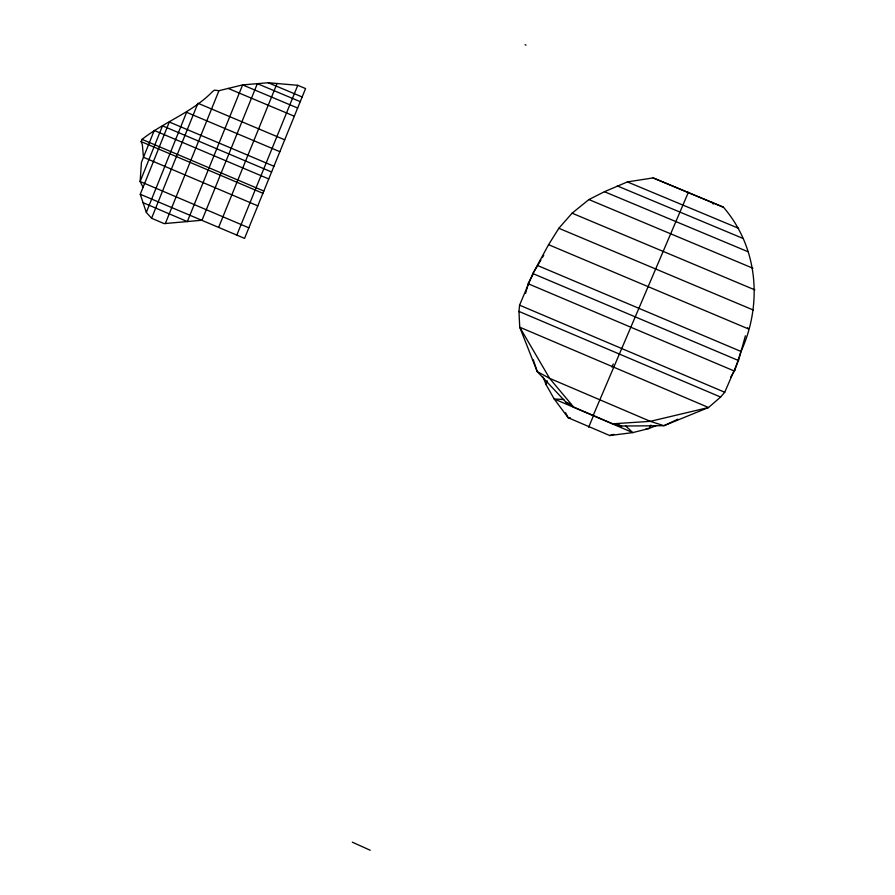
<?xml version="1.0" encoding="UTF-8"?>
<svg xmlns="http://www.w3.org/2000/svg" width="895" height="895" viewBox="0 0 895 895"><rect width="100%" height="100%" fill="white"/><g stroke="black" fill="none" stroke-linecap="round" stroke-linejoin="round"><path stroke-width="1.34" d="M540.916 260.009L537.571 265.513L741.015 351.466C762.741 303.953 757.975 247.188 723.44 207.215L653.115 177.904L627.384 181.909L604.449 191.709L588.899 199.563L572.095 213.189L558.849 228.27L548.568 244.693L532.872 273.579L519.57 305.161L518.966 311.415L519.726 327.19L537.213 371.57L566.043 402.258L573.673 407.102L612.717 423.805L621.611 426.031L663.989 425.696L708.527 407.516L720.598 397.056L724.737 392.256L738.453 360.517L745.401 335.815M525.6 293.325L528.497 282.82L533.196 274.049M656.516 425.449L648.886 428.548L632.81 432.598L609.73 435.541L568.157 417.73L554.184 398.969L546.073 384.615L547.169 380.778M730.644 377.276L734.873 370.194L741.284 350.616M257.794 205.861L143.48 157.285L142.35 144.699L141.13 141.611L142.036 139.374C164.288 121.776 192.514 112.356 212.686 91.413L214.453 90.149L218.951 90.686L242.623 84.902L268.231 82.743L297.778 85.305L305.575 88.571L244.548 238.372L140.269 194.271L169.312 122L273.937 166.257M300.25 101.661L257.357 83.66L202.024 220.237L164.143 223.616L151.591 218.257L146.31 212.406L186.596 112.311L279.866 151.691M151.591 218.257L197.929 103.238L284.699 139.821M165.318 223.582L218.951 90.686M218.648 227.33L277.047 83.503M236.817 235.083L297.778 85.305M593.43 415.761L588.653 427.273M611.945 367.039L613.243 363.985M593.184 415.448L688.378 192.302M538.096 264.786L532.872 273.579L738.453 360.517L738.353 359.466M650.866 425.08L648.886 428.548L646.145 428.604M542.325 257.626L543.735 255.232M734.873 370.194L733.967 370.888L528.531 283.894L528.497 282.82M677.895 419.184L663.989 425.696L650.296 421.344L549.619 378.35L537.213 371.57L533.263 359.768M609.73 435.541L613.746 434.366M612.717 423.805L650.296 421.344L708.527 407.516L519.726 327.19L549.619 378.35L573.673 407.102M570.272 417.641L568.157 417.73L565.595 412.785M563.828 399.517L554.184 398.969L632.81 432.598L625.65 425.964M525.085 44.75L526.003 45.13M653.115 177.904L723.44 207.215M627.384 181.909L738.632 228.337M617.293 185.925L742.828 238.361M604.449 191.709L747.683 251.596M588.899 199.563L752.941 268.254M268.231 82.743L302.163 96.973M572.095 213.189L754.865 289.89M297.655 108.026L242.623 84.902L187.335 221.58L143.066 202.673M228.214 88.426L294.321 116.227M558.849 228.27L753.21 309.994M548.568 244.693L748.477 328.935L747.649 327.749M271.588 171.997L162.498 125.826L140.135 181.506L143.055 187.346M268.757 178.955L154.253 130.446L141.432 162.375L140.135 181.506L248.844 227.833M142.036 139.374L263.835 191.049M141.13 141.611L262.917 193.298M519.57 305.161L724.737 392.256M518.966 311.415L720.598 397.056M566.043 402.258L571.088 404.417M617.818 424.409L621.611 426.031M352.306 842.173L370.228 850.25M711.603 201.99L713.293 204.082M543.075 376.996L546.073 384.615M140.269 194.271L146.31 212.406"/></g></svg>
